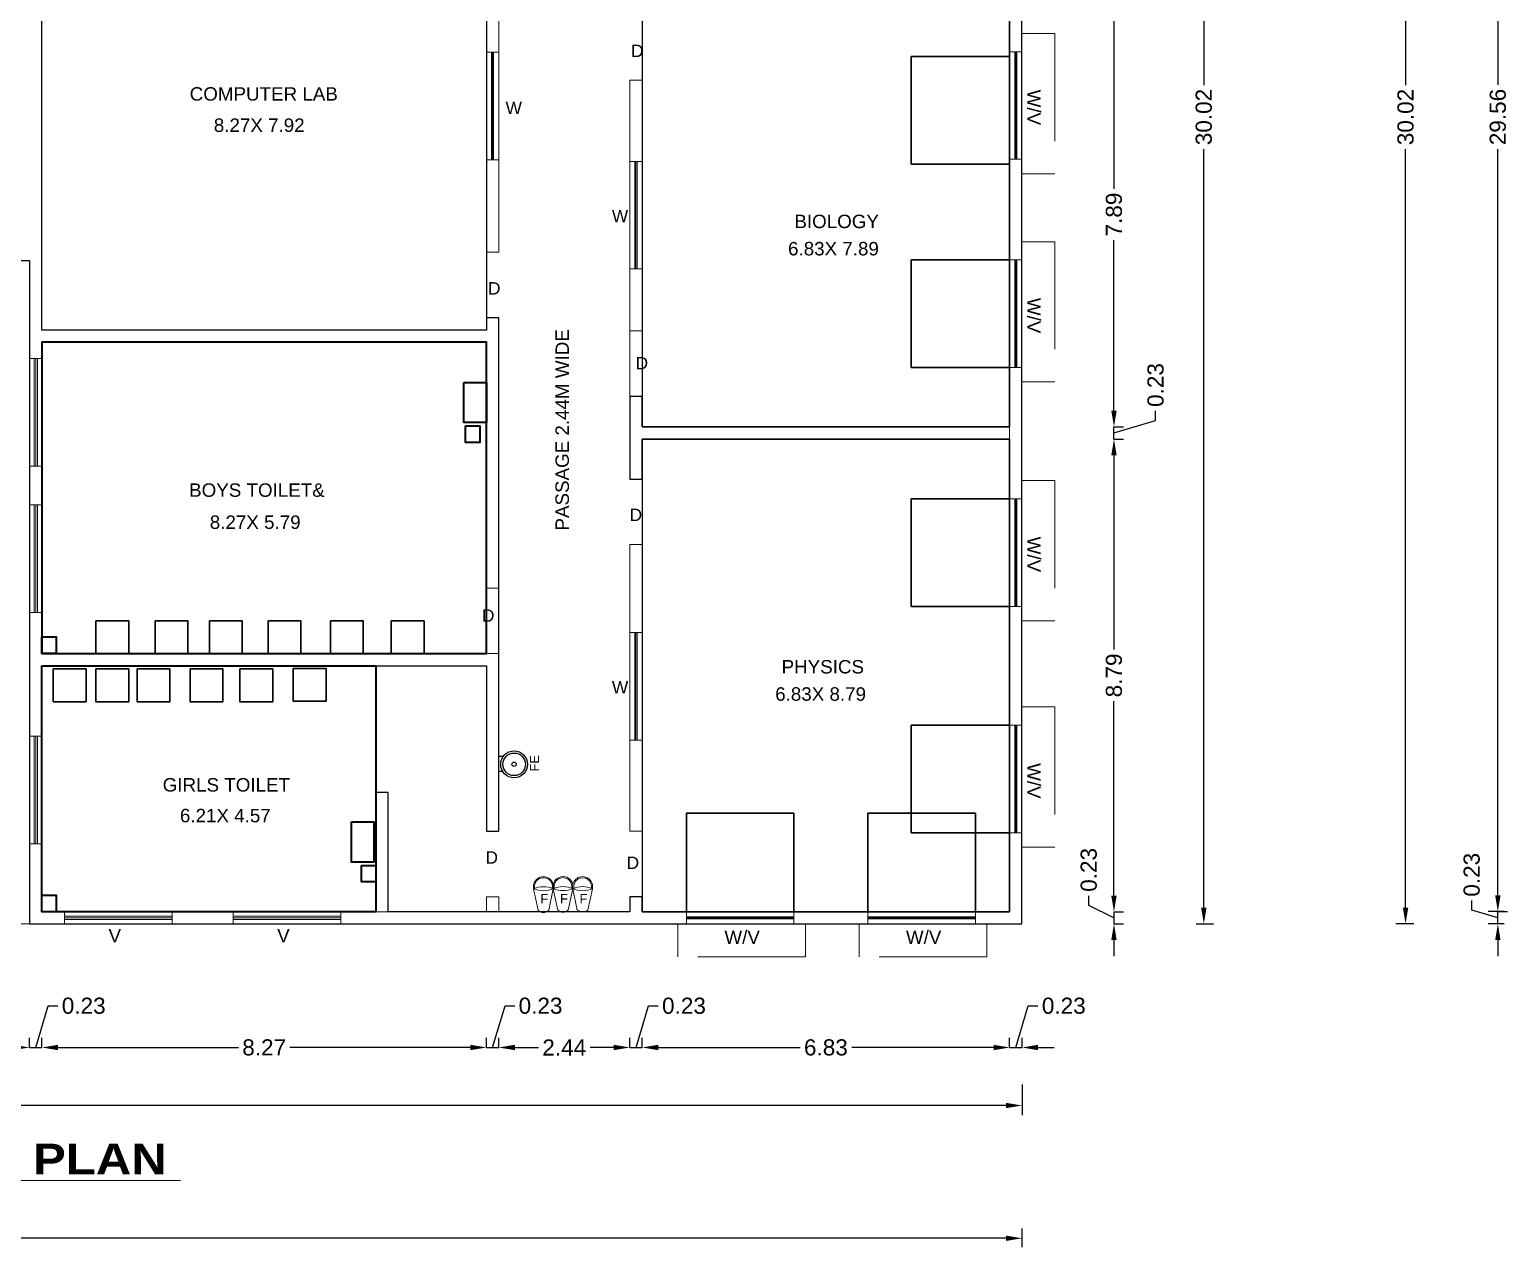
# Model space of a CAD drawing. Header units: metres. Extents: x -278 to 15491, y -352 to 277.
# Drawn here: x 15291.73 to 15319.23, y -294.64 to -271.93 of the extents above; entities that cross this region are included whole.
import ezdxf

# ---------------------------------------------------------------- set-up
doc = ezdxf.new("R2010")
doc.units = ezdxf.units.M
doc.header["$MEASUREMENT"] = 0
doc.linetypes.add('CABLIN', pattern=[0.35, 0.25, -0.1])
for name, color, linetype in [('0 @ 1', 7, 'Continuous'), ('BLK_1_FLR_1_BLT_UP_AREA', 26, 'Continuous'), ('BLK_1_FLR_1_CARPET_AREA', 25, 'Continuous'), ('BLK_1_FLR_1_REGULAR_ROOM_1', 117, 'Continuous'), ('BLK_1_FLR_1_URINAL', 235, 'Continuous'), ('BLK_1_FLR_1_WATER_CLOSET', 7, 'Continuous')]:
    doc.layers.add(name, color=color, linetype=linetype)
doc.layers.add('BLK_1_FLR_1_ROOM_1_LIGHT_VENTILATION_1', color=232, linetype='Continuous', lineweight=30)
doc.layers.add('BLK_1_FLR_1_WASH', color=4, linetype='Continuous', lineweight=35)
doc.styles.add('56', font='')
doc.styles.add('M Arial', font='arial.ttf', dxfattribs={"height": 9})
doc.styles.get("Standard").update_dxf_attribs({"font": 'arial.ttf'})
doc.styles.get('56').set_extended_font_data('Arial Black')
doc.dimstyles.new('Annotative', dxfattribs={"dimscale": 0, "dimtxt": 0.3, "dimasz": 0.3, "dimexe": 0.18, "dimexo": 0.0625, "dimgap": 0.09, "dimtad": 0, "dimzin": 0, "dimdsep": 46, "dimtxsty": 'Standard', "dimcen": 0.09, "dimadec": 0, "dimazin": 0, "dimtfac": 1, "dimtofl": 0, "dimtmove": 0, "dimatfit": 3, "dimfxl": 0, "dimtolj": 1, "dimtzin": 0, "dimarcsym": 0})

# ---------------------------------------------------------------- blocks, each defined once
blk = doc.blocks.new('*D32')
at = {"color": 0, "lineweight": -2, "ltscale": 10}
for p, q in [((15269.482, -294.58), (15269.482, -294.236)), ((15310.186, -294.58), (15310.186, -294.236)), ((15269.782, -294.416), (15289.232, -294.416)), ((15309.886, -294.416), (15290.436, -294.416))]:
    blk.add_line(p, q, dxfattribs=at)
at = {"color": 0, "lineweight": 0, "ltscale": 10}
for points in [[(15269.782, -294.366), (15269.782, -294.466), (15269.482, -294.416)], [(15309.886, -294.366), (15309.886, -294.466), (15310.186, -294.416)]]:
    blk.add_solid(points, dxfattribs=at)
at = {"layer": 'Defpoints', "color": 0, "lineweight": 0, "ltscale": 10}
for p in [(15310.186, -294.416), (15269.482, -294.642), (15310.186, -294.642)]:
    blk.add_point(p, dxfattribs=at)
at = {"color": 0, "lineweight": 0, "ltscale": 10, "insert": (15289.834, -294.416), "char_height": 0.3, "attachment_point": 5}
blk.add_mtext('\\A1;40.70', dxfattribs=at)
blk = doc.blocks.new('*D84')
at = {"color": 0, "lineweight": -2, "ltscale": 10}
for p, q in [((15291.845, -290.867), (15292.078, -290.092)), ((15292.078, -290.092), (15292.258, -290.092)), ((15291.43, -290.867), (15291.13, -290.867)), ((15291.73, -290.867), (15291.73, -290.687)), ((15291.73, -290.867), (15291.96, -290.867)), ((15291.96, -290.867), (15291.96, -290.687)), ((15292.26, -290.867), (15292.56, -290.867))]:
    blk.add_line(p, q, dxfattribs=at)
at = {"color": 0, "lineweight": 0, "ltscale": 10}
for points in [[(15291.43, -290.817), (15291.43, -290.917), (15291.73, -290.867)], [(15292.26, -290.817), (15292.26, -290.917), (15291.96, -290.867)]]:
    blk.add_solid(points, dxfattribs=at)
at = {"layer": 'Defpoints', "color": 0, "lineweight": 0, "ltscale": 10}
for p in [(15291.73, -290.867), (15291.96, -290.867), (15291.96, -290.867)]:
    blk.add_point(p, dxfattribs=at)
at = {"color": 0, "lineweight": 0, "ltscale": 10, "insert": (15292.737, -290.092), "char_height": 0.3, "attachment_point": 5}
blk.add_mtext('\\A1;0.23', dxfattribs=at)
blk = doc.blocks.new('*D85')
at = {"color": 0, "lineweight": -2, "ltscale": 10}
for p, q in [((15291.96, -290.867), (15291.96, -290.687)), ((15292.26, -290.867), (15295.613, -290.867)), ((15299.926, -290.867), (15296.573, -290.867)), ((15300.226, -290.867), (15300.226, -290.687))]:
    blk.add_line(p, q, dxfattribs=at)
at = {"color": 0, "lineweight": 0, "ltscale": 10}
for points in [[(15292.26, -290.817), (15292.26, -290.917), (15291.96, -290.867)], [(15299.926, -290.817), (15299.926, -290.917), (15300.226, -290.867)]]:
    blk.add_solid(points, dxfattribs=at)
at = {"layer": 'Defpoints', "color": 0, "lineweight": 0, "ltscale": 10}
for p in [(15291.96, -290.867), (15300.226, -290.867), (15300.226, -290.867)]:
    blk.add_point(p, dxfattribs=at)
at = {"color": 0, "lineweight": 0, "ltscale": 10, "insert": (15296.093, -290.867), "char_height": 0.3, "attachment_point": 5}
blk.add_mtext('\\A1;8.27', dxfattribs=at)
blk = doc.blocks.new('*D86')
at = {"color": 0, "lineweight": -2, "ltscale": 10}
for p, q in [((15300.34, -290.867), (15300.573, -290.092)), ((15300.573, -290.092), (15300.753, -290.092)), ((15299.926, -290.867), (15299.626, -290.867)), ((15300.226, -290.867), (15300.226, -290.687)), ((15300.226, -290.867), (15300.455, -290.867)), ((15300.455, -290.867), (15300.455, -290.687)), ((15300.755, -290.867), (15301.055, -290.867))]:
    blk.add_line(p, q, dxfattribs=at)
at = {"color": 0, "lineweight": 0, "ltscale": 10}
for points in [[(15299.926, -290.817), (15299.926, -290.917), (15300.226, -290.867)], [(15300.755, -290.817), (15300.755, -290.917), (15300.455, -290.867)]]:
    blk.add_solid(points, dxfattribs=at)
at = {"layer": 'Defpoints', "color": 0, "lineweight": 0, "ltscale": 10}
for p in [(15300.226, -290.867), (15300.455, -290.867), (15300.455, -290.867)]:
    blk.add_point(p, dxfattribs=at)
at = {"color": 0, "lineweight": 0, "ltscale": 10, "insert": (15301.232, -290.092), "char_height": 0.3, "attachment_point": 5}
blk.add_mtext('\\A1;0.23', dxfattribs=at)
blk = doc.blocks.new('*D87')
at = {"color": 0, "lineweight": -2, "ltscale": 10}
for p, q in [((15300.455, -290.867), (15300.455, -290.687)), ((15300.755, -290.867), (15301.192, -290.867)), ((15302.593, -290.867), (15302.155, -290.867)), ((15302.893, -290.867), (15302.893, -290.687))]:
    blk.add_line(p, q, dxfattribs=at)
at = {"color": 0, "lineweight": 0, "ltscale": 10}
for points in [[(15300.755, -290.817), (15300.755, -290.917), (15300.455, -290.867)], [(15302.593, -290.817), (15302.593, -290.917), (15302.893, -290.867)]]:
    blk.add_solid(points, dxfattribs=at)
at = {"layer": 'Defpoints', "color": 0, "lineweight": 0, "ltscale": 10}
for p in [(15300.455, -290.867), (15302.893, -290.867), (15302.893, -290.867)]:
    blk.add_point(p, dxfattribs=at)
at = {"color": 0, "lineweight": 0, "ltscale": 10, "insert": (15301.674, -290.867), "char_height": 0.3, "attachment_point": 5}
blk.add_mtext('\\A1;2.44', dxfattribs=at)
blk = doc.blocks.new('*D88')
at = {"color": 0, "lineweight": -2, "ltscale": 10}
for p, q in [((15303.008, -290.867), (15303.24, -290.092)), ((15303.24, -290.092), (15303.42, -290.092)), ((15302.593, -290.867), (15302.293, -290.867)), ((15302.893, -290.867), (15302.893, -290.687)), ((15302.893, -290.867), (15303.123, -290.867)), ((15303.123, -290.867), (15303.123, -290.687)), ((15303.423, -290.867), (15303.723, -290.867))]:
    blk.add_line(p, q, dxfattribs=at)
at = {"color": 0, "lineweight": 0, "ltscale": 10}
for points in [[(15302.593, -290.817), (15302.593, -290.917), (15302.893, -290.867)], [(15303.423, -290.817), (15303.423, -290.917), (15303.123, -290.867)]]:
    blk.add_solid(points, dxfattribs=at)
at = {"layer": 'Defpoints', "color": 0, "lineweight": 0, "ltscale": 10}
for p in [(15302.893, -290.867), (15303.123, -290.867), (15303.123, -290.867)]:
    blk.add_point(p, dxfattribs=at)
at = {"color": 0, "lineweight": 0, "ltscale": 10, "insert": (15303.9, -290.092), "char_height": 0.3, "attachment_point": 5}
blk.add_mtext('\\A1;0.23', dxfattribs=at)
blk = doc.blocks.new('*D89')
at = {"color": 0, "lineweight": -2, "ltscale": 10}
for p, q in [((15303.123, -290.867), (15303.123, -290.687)), ((15303.423, -290.867), (15306.059, -290.867)), ((15309.656, -290.867), (15307.02, -290.867)), ((15309.956, -290.867), (15309.956, -290.687))]:
    blk.add_line(p, q, dxfattribs=at)
at = {"color": 0, "lineweight": 0, "ltscale": 10}
for points in [[(15303.423, -290.817), (15303.423, -290.917), (15303.123, -290.867)], [(15309.656, -290.817), (15309.656, -290.917), (15309.956, -290.867)]]:
    blk.add_solid(points, dxfattribs=at)
at = {"layer": 'Defpoints', "color": 0, "lineweight": 0, "ltscale": 10}
for p in [(15303.123, -290.867), (15309.956, -290.867), (15309.956, -290.867)]:
    blk.add_point(p, dxfattribs=at)
at = {"color": 0, "lineweight": 0, "ltscale": 10, "insert": (15306.539, -290.867), "char_height": 0.3, "attachment_point": 5}
blk.add_mtext('\\A1;6.83', dxfattribs=at)
blk = doc.blocks.new('*D90')
at = {"color": 0, "lineweight": -2, "ltscale": 10}
for p, q in [((15310.071, -290.867), (15310.303, -290.092)), ((15310.303, -290.092), (15310.483, -290.092)), ((15309.656, -290.867), (15309.356, -290.867)), ((15309.956, -290.867), (15309.956, -290.687)), ((15309.956, -290.867), (15310.186, -290.867)), ((15310.186, -290.867), (15310.186, -290.687)), ((15310.486, -290.867), (15310.786, -290.867))]:
    blk.add_line(p, q, dxfattribs=at)
at = {"color": 0, "lineweight": 0, "ltscale": 10}
for points in [[(15309.656, -290.817), (15309.656, -290.917), (15309.956, -290.867)], [(15310.486, -290.817), (15310.486, -290.917), (15310.186, -290.867)]]:
    blk.add_solid(points, dxfattribs=at)
at = {"layer": 'Defpoints', "color": 0, "lineweight": 0, "ltscale": 10}
for p in [(15309.956, -290.867), (15310.186, -290.867), (15310.186, -290.867)]:
    blk.add_point(p, dxfattribs=at)
at = {"color": 0, "lineweight": 0, "ltscale": 10, "insert": (15310.963, -290.092), "char_height": 0.3, "attachment_point": 5}
blk.add_mtext('\\A1;0.23', dxfattribs=at)
blk = doc.blocks.new('*D91')
at = {"color": 0, "lineweight": -2, "ltscale": 10}
for p, q in [((15269.482, -291.555), (15269.482, -292.126)), ((15310.186, -291.555), (15310.186, -292.126)), ((15269.782, -291.946), (15289.232, -291.946)), ((15309.886, -291.946), (15290.436, -291.946))]:
    blk.add_line(p, q, dxfattribs=at)
at = {"color": 0, "lineweight": 0, "ltscale": 10}
for points in [[(15269.782, -291.896), (15269.782, -291.996), (15269.482, -291.946)], [(15309.886, -291.896), (15309.886, -291.996), (15310.186, -291.946)]]:
    blk.add_solid(points, dxfattribs=at)
at = {"layer": 'Defpoints', "color": 0, "lineweight": 0, "ltscale": 10}
for p in [(15269.482, -291.492), (15310.186, -291.492), (15310.186, -291.946)]:
    blk.add_point(p, dxfattribs=at)
at = {"color": 0, "lineweight": 0, "ltscale": 10, "insert": (15289.834, -291.946), "char_height": 0.3, "attachment_point": 5}
blk.add_mtext('\\A1;40.70', dxfattribs=at)
blk = doc.blocks.new('*D118')
at = {"color": 0, "lineweight": -2, "ltscale": 10}
for p, q in [((15311.896, -279.021), (15311.896, -278.721)), ((15312.67, -279.203), (15312.67, -279.023)), ((15311.896, -279.436), (15312.67, -279.203)), ((15311.896, -279.321), (15312.076, -279.321)), ((15311.896, -279.551), (15311.896, -279.321)), ((15311.896, -279.551), (15312.076, -279.551)), ((15311.896, -279.851), (15311.896, -280.151))]:
    blk.add_line(p, q, dxfattribs=at)
at = {"color": 0, "lineweight": 0, "ltscale": 10}
for points in [[(15311.846, -279.021), (15311.946, -279.021), (15311.896, -279.321)], [(15311.846, -279.851), (15311.946, -279.851), (15311.896, -279.551)]]:
    blk.add_solid(points, dxfattribs=at)
at = {"layer": 'Defpoints', "color": 0, "lineweight": 0, "ltscale": 10}
for p in [(15311.896, -279.321), (15311.896, -279.321), (15311.896, -279.551)]:
    blk.add_point(p, dxfattribs=at)
at = {"color": 0, "lineweight": 0, "ltscale": 10, "insert": (15312.67, -278.544), "char_height": 0.3, "attachment_point": 5, "rotation": 90}
blk.add_mtext('\\A1;0.23', dxfattribs=at)
blk = doc.blocks.new('*D119')
at = {"color": 0, "lineweight": -2, "ltscale": 10}
for p, q in [((15311.896, -271.426), (15312.076, -271.426)), ((15311.896, -271.726), (15311.896, -274.895)), ((15311.896, -279.021), (15311.896, -275.852)), ((15311.896, -279.321), (15312.076, -279.321))]:
    blk.add_line(p, q, dxfattribs=at)
at = {"color": 0, "lineweight": 0, "ltscale": 10}
for points in [[(15311.846, -271.726), (15311.946, -271.726), (15311.896, -271.426)], [(15311.846, -279.021), (15311.946, -279.021), (15311.896, -279.321)]]:
    blk.add_solid(points, dxfattribs=at)
at = {"layer": 'Defpoints', "color": 0, "lineweight": 0, "ltscale": 10}
for p in [(15311.896, -271.426), (15311.896, -271.426), (15311.896, -279.321)]:
    blk.add_point(p, dxfattribs=at)
at = {"color": 0, "lineweight": 0, "ltscale": 10, "insert": (15311.896, -275.373), "char_height": 0.3, "attachment_point": 5, "rotation": 90}
blk.add_mtext('\\A1;7.89', dxfattribs=at)
blk = doc.blocks.new('*D120')
at = {"color": 0, "lineweight": -2, "ltscale": 10}
for p, q in [((15311.896, -270.897), (15311.896, -270.597)), ((15311.896, -271.312), (15312.67, -271.079)), ((15312.67, -271.079), (15312.67, -270.899)), ((15311.896, -271.197), (15312.076, -271.197)), ((15311.896, -271.426), (15311.896, -271.197)), ((15311.896, -271.426), (15312.076, -271.426)), ((15311.896, -271.726), (15311.896, -272.026))]:
    blk.add_line(p, q, dxfattribs=at)
at = {"color": 0, "lineweight": 0, "ltscale": 10}
for points in [[(15311.846, -270.897), (15311.946, -270.897), (15311.896, -271.197)], [(15311.846, -271.726), (15311.946, -271.726), (15311.896, -271.426)]]:
    blk.add_solid(points, dxfattribs=at)
at = {"layer": 'Defpoints', "color": 0, "lineweight": 0, "ltscale": 10}
for p in [(15311.896, -271.197), (15311.896, -271.197), (15311.896, -271.426)]:
    blk.add_point(p, dxfattribs=at)
at = {"color": 0, "lineweight": 0, "ltscale": 10, "insert": (15312.67, -270.42), "char_height": 0.3, "attachment_point": 5, "rotation": 90}
blk.add_mtext('\\A1;0.23', dxfattribs=at)
blk = doc.blocks.new('*D125')
at = {"color": 0, "lineweight": -2, "ltscale": 10}
for p, q in [((15313.424, -258.549), (15313.747, -258.549)), ((15313.567, -258.849), (15313.567, -272.965)), ((15313.567, -288.269), (15313.567, -274.154)), ((15313.424, -288.569), (15313.747, -288.569))]:
    blk.add_line(p, q, dxfattribs=at)
at = {"color": 0, "lineweight": 0, "ltscale": 10}
for points in [[(15313.517, -258.849), (15313.617, -258.849), (15313.567, -258.549)], [(15313.517, -288.269), (15313.617, -288.269), (15313.567, -288.569)]]:
    blk.add_solid(points, dxfattribs=at)
at = {"layer": 'Defpoints', "color": 0, "lineweight": 0, "ltscale": 10}
for p in [(15313.362, -258.549), (15313.567, -258.549), (15313.362, -288.569)]:
    blk.add_point(p, dxfattribs=at)
at = {"color": 0, "lineweight": 0, "ltscale": 10, "insert": (15313.567, -273.559), "char_height": 0.3, "attachment_point": 5, "rotation": 90}
blk.add_mtext('\\A1;30.02', dxfattribs=at)
blk = doc.blocks.new('*D126')
at = {"color": 0, "lineweight": -2, "ltscale": 10}
for p, q in [((15311.896, -279.551), (15312.076, -279.551)), ((15311.896, -279.851), (15311.896, -283.466)), ((15311.896, -288.041), (15311.896, -284.426)), ((15311.896, -288.341), (15312.076, -288.341))]:
    blk.add_line(p, q, dxfattribs=at)
at = {"color": 0, "lineweight": 0, "ltscale": 10}
for points in [[(15311.846, -279.851), (15311.946, -279.851), (15311.896, -279.551)], [(15311.846, -288.041), (15311.946, -288.041), (15311.896, -288.341)]]:
    blk.add_solid(points, dxfattribs=at)
at = {"layer": 'Defpoints', "color": 0, "lineweight": 0, "ltscale": 10}
for p in [(15311.896, -279.551), (15311.896, -288.341), (15311.896, -288.341)]:
    blk.add_point(p, dxfattribs=at)
at = {"color": 0, "lineweight": 0, "ltscale": 10, "insert": (15311.896, -283.946), "char_height": 0.3, "attachment_point": 5, "rotation": 90}
blk.add_mtext('\\A1;8.79', dxfattribs=at)
blk = doc.blocks.new('*D127')
at = {"color": 0, "lineweight": -2, "ltscale": 10}
for p, q in [((15311.896, -288.041), (15311.896, -287.741)), ((15311.428, -288.223), (15311.428, -288.043)), ((15311.896, -288.455), (15311.428, -288.223)), ((15311.896, -288.341), (15312.076, -288.341)), ((15311.896, -288.341), (15311.896, -288.569)), ((15311.896, -288.569), (15312.076, -288.569)), ((15311.896, -288.869), (15311.896, -289.169))]:
    blk.add_line(p, q, dxfattribs=at)
at = {"color": 0, "lineweight": 0, "ltscale": 10}
for points in [[(15311.846, -288.041), (15311.946, -288.041), (15311.896, -288.341)], [(15311.846, -288.869), (15311.946, -288.869), (15311.896, -288.569)]]:
    blk.add_solid(points, dxfattribs=at)
at = {"layer": 'Defpoints', "color": 0, "lineweight": 0, "ltscale": 10}
for p in [(15311.896, -288.341), (15311.896, -288.569), (15311.896, -288.569)]:
    blk.add_point(p, dxfattribs=at)
at = {"color": 0, "lineweight": 0, "ltscale": 10, "insert": (15311.428, -287.563), "char_height": 0.3, "attachment_point": 5, "rotation": 90}
blk.add_mtext('\\A1;0.23', dxfattribs=at)
blk = doc.blocks.new('*D193')
at = {"color": 0, "lineweight": -2, "ltscale": 10}
for p, q in [((15319.15, -258.779), (15318.855, -258.779)), ((15319.035, -259.079), (15319.035, -272.961)), ((15319.035, -288.039), (15319.035, -274.158)), ((15319.15, -288.339), (15318.855, -288.339))]:
    blk.add_line(p, q, dxfattribs=at)
at = {"color": 0, "lineweight": 0, "ltscale": 10}
for points in [[(15318.985, -259.079), (15319.085, -259.079), (15319.035, -258.779)], [(15318.985, -288.039), (15319.085, -288.039), (15319.035, -288.339)]]:
    blk.add_solid(points, dxfattribs=at)
at = {"layer": 'Defpoints', "color": 0, "lineweight": 0, "ltscale": 10}
for p in [(15319.035, -258.779), (15319.213, -258.779), (15319.213, -288.339)]:
    blk.add_point(p, dxfattribs=at)
at = {"color": 0, "lineweight": 0, "ltscale": 10, "insert": (15319.035, -273.559), "char_height": 0.3, "attachment_point": 5, "rotation": 90}
blk.add_mtext('\\A1;29.56', dxfattribs=at)
blk = doc.blocks.new('*D195')
at = {"color": 0, "lineweight": -2, "ltscale": 10}
for p, q in [((15319.035, -288.039), (15319.035, -287.739)), ((15318.549, -288.314), (15318.549, -288.134)), ((15319.035, -288.454), (15318.549, -288.314)), ((15319.035, -288.339), (15319.215, -288.339)), ((15319.035, -288.569), (15319.035, -288.339)), ((15319.15, -288.569), (15318.855, -288.569)), ((15319.035, -288.869), (15319.035, -289.169))]:
    blk.add_line(p, q, dxfattribs=at)
at = {"color": 0, "lineweight": 0, "ltscale": 10}
for points in [[(15318.985, -288.039), (15319.085, -288.039), (15319.035, -288.339)], [(15318.985, -288.869), (15319.085, -288.869), (15319.035, -288.569)]]:
    blk.add_solid(points, dxfattribs=at)
at = {"layer": 'Defpoints', "color": 0, "lineweight": 0, "ltscale": 10}
for p in [(15319.035, -288.339), (15319.035, -288.339), (15319.213, -288.569)]:
    blk.add_point(p, dxfattribs=at)
at = {"color": 0, "lineweight": 0, "ltscale": 10, "insert": (15318.549, -287.654), "char_height": 0.3, "attachment_point": 5, "rotation": 90}
blk.add_mtext('\\A1;0.23', dxfattribs=at)
blk = doc.blocks.new('*D196')
at = {"color": 0, "lineweight": -2, "ltscale": 10}
for p, q in [((15317.475, -258.549), (15317.139, -258.549)), ((15317.319, -258.849), (15317.319, -272.965)), ((15317.319, -288.269), (15317.319, -274.154)), ((15317.475, -288.569), (15317.139, -288.569))]:
    blk.add_line(p, q, dxfattribs=at)
at = {"color": 0, "lineweight": 0, "ltscale": 10}
for points in [[(15317.269, -258.849), (15317.369, -258.849), (15317.319, -258.549)], [(15317.269, -288.269), (15317.369, -288.269), (15317.319, -288.569)]]:
    blk.add_solid(points, dxfattribs=at)
at = {"layer": 'Defpoints', "color": 0, "lineweight": 0, "ltscale": 10}
for p in [(15317.319, -258.549), (15317.537, -258.549), (15317.537, -288.569)]:
    blk.add_point(p, dxfattribs=at)
at = {"color": 0, "lineweight": 0, "ltscale": 10, "insert": (15317.319, -273.559), "char_height": 0.3, "attachment_point": 5, "rotation": 90}
blk.add_mtext('\\A1;30.02', dxfattribs=at)
blk = doc.blocks.new('GRT')
for p, q in [((5950.794, 119.102), (5950.794, 118.996)), ((5951.195, 118.984), (5951.195, 119.09))]:
    blk.add_line(p, q)
at = {"linetype": 'ByBlock', "ltscale": 0.5}
blk.add_line((5950.794, 119.102), (5951.195, 119.102), dxfattribs=at)
for radius in [0.367, 0.308, 0.0591]:
    blk.add_circle((5950.985, 118.683), radius)
blk = doc.blocks.new('GRYTI')
at = {"lineweight": 0, "xscale": 0.6810746850801825, "yscale": 0.6810746850801825, "zscale": 0.6810746850801825}
blk.add_blockref('GRT', (11224.832, -379.269), dxfattribs=at)
at = {"lineweight": 0}
blk.add_text('FE', height=0.1703, dxfattribs=at).set_placement((15277.764, -298.902))
blk = doc.blocks.new('GDFG')
at = {"lineweight": 0}
for p, q in [((5950.518, 117.918), (5950.628, 117.402)), ((5950.993, 117.919), (5950.884, 117.402)), ((5950.993, 117.92), (5951.103, 117.403)), ((5951.468, 117.921), (5951.358, 117.403)), ((5951.468, 117.919), (5951.577, 117.403)), ((5951.943, 117.92), (5951.833, 117.403))]:
    blk.add_line(p, q, dxfattribs=at)
for centre, radius, start, end in [((5950.756, 117.968), 0.243, 12.1056, 192.1056), ((5950.757, 117.374), 0.594, 66.533, 113.6815), ((5950.757, 118.464), 0.594, 246.3185, 293.467), ((5950.756, 117.968), 0.218, 349.6094, 190.4871), ((5951.231, 117.97), 0.243, 12.1056, 192.1056), ((5951.232, 117.376), 0.594, 66.533, 113.6815), ((5951.232, 118.466), 0.594, 246.3185, 293.467), ((5950.756, 117.968), 0.243, 347.6799, 348.8895), ((5951.231, 117.969), 0.218, 349.6094, 190.4871), ((5951.705, 117.969), 0.243, 347.6799, 192.1056), ((5951.706, 117.375), 0.594, 66.533, 113.6815), ((5951.231, 117.97), 0.243, 347.6799, 348.3201), ((5951.706, 118.465), 0.594, 246.3185, 293.467), ((5951.706, 117.968), 0.218, 349.6094, 190.4871)]:
    blk.add_arc(centre, radius, start, end, dxfattribs=at)
at = {"lineweight": 0, "char_height": 0.22858, "attachment_point": 1, "style": 'M Arial'}
for insert in [(5950.408, 117.791), (5950.883, 117.793), (5951.357, 117.792)]:
    blk.add_mtext_dynamic_manual_height_columns('{\\W3.054932; }F', width=0.69628, gutter_width=1.143, heights=[0], dxfattribs=dict(at, insert=insert))

msp = doc.modelspace()

# ---------------------------------------------------------------- linework, layer by layer
at = {"lineweight": 0}
for p, q in [((15310.185, -258.549), (15310.185, -288.569)), ((15309.956, -266.931), (15309.956, -288.341)), ((15291.959, -277.521), (15291.959, -269.597)), ((15300.226, -271.046), (15300.226, -276.073)), ((15300.455, -271.046), (15300.455, -276.073)), ((15302.893, -272.875), (15302.893, -280.293)), ((15303.121, -272.875), (15303.121, -277.537)), ((15300.455, -276.073), (15300.225, -276.073)), ((15300.455, -277.293), (15300.225, -277.293)), ((15300.226, -277.293), (15300.226, -277.521)), ((15300.455, -277.293), (15300.455, -286.846)), ((15291.959, -277.521), (15300.226, -277.521)), ((15291.959, -283.541), (15291.959, -277.75)), ((15291.959, -277.75), (15300.226, -277.75)), ((15300.226, -277.75), (15300.226, -282.321)), ((15303.121, -278.757), (15303.121, -279.321)), ((15303.121, -279.321), (15309.956, -279.321)), ((15303.121, -279.551), (15309.956, -279.551)), ((15303.121, -279.551), (15303.121, -280.293)), ((15302.893, -281.513), (15302.893, -286.846)), ((15303.121, -281.513), (15303.121, -286.846)), ((15300.226, -282.321), (15300.455, -282.321)), ((15291.959, -283.541), (15300.226, -283.541)), ((15291.959, -288.341), (15291.959, -283.769)), ((15291.959, -283.769), (15300.226, -283.769)), ((15300.226, -283.769), (15300.226, -286.846)), ((15298.169, -286.121), (15298.169, -288.341)), ((15298.169, -286.121), (15298.397, -286.121)), ((15298.397, -286.121), (15298.397, -288.341)), ((15300.226, -288.066), (15300.226, -288.341)), ((15300.455, -288.066), (15300.455, -288.341)), ((15302.893, -288.066), (15302.893, -288.341)), ((15303.121, -288.066), (15303.121, -288.341)), ((15291.959, -288.341), (15300.226, -288.341)), ((15303.121, -288.341), (15309.956, -288.341)), ((15310.185, -288.569), (15269.482, -288.569))]:
    msp.add_line(p, q, dxfattribs=at)
at = {"linetype": 'CABLIN', "lineweight": 0, "ltscale": 8}
for p, q in [((15310.185, -272.006), (15310.795, -272.006)), ((15310.795, -272.006), (15310.795, -274.616)), ((15310.795, -274.616), (15310.185, -274.616)), ((15310.185, -275.879), (15310.795, -275.879)), ((15310.795, -275.879), (15310.795, -278.488)), ((15291.815, -278.054), (15291.815, -280.054)), ((15291.845, -278.054), (15291.845, -280.054)), ((15291.875, -278.054), (15291.875, -280.054)), ((15310.795, -278.488), (15310.185, -278.488)), ((15310.185, -280.321), (15310.795, -280.321)), ((15310.795, -280.321), (15310.795, -282.93)), ((15291.815, -280.776), (15291.815, -282.776)), ((15291.845, -280.776), (15291.845, -282.776)), ((15291.875, -280.776), (15291.875, -282.776)), ((15310.795, -282.93), (15310.185, -282.93)), ((15310.185, -284.533), (15310.795, -284.533)), ((15310.795, -284.533), (15310.795, -287.143)), ((15291.815, -285.076), (15291.815, -287.076)), ((15291.845, -285.076), (15291.845, -287.076)), ((15291.875, -285.076), (15291.875, -287.076)), ((15310.795, -287.143), (15310.185, -287.143)), ((15294.381, -288.425), (15292.381, -288.425)), ((15294.381, -288.455), (15292.381, -288.455)), ((15294.381, -288.485), (15292.381, -288.485)), ((15297.517, -288.425), (15295.517, -288.425)), ((15297.517, -288.455), (15295.517, -288.455)), ((15297.517, -288.485), (15295.517, -288.485)), ((15303.783, -289.179), (15303.783, -288.569)), ((15306.158, -288.569), (15306.158, -289.179)), ((15307.157, -289.179), (15307.157, -288.569)), ((15309.532, -288.569), (15309.532, -289.179)), ((15306.158, -289.179), (15303.783, -289.179)), ((15309.532, -289.179), (15307.157, -289.179))]:
    msp.add_line(p, q, dxfattribs=at)
at = {"lineweight": 0, "ltscale": 10}
for p, q in [((15300.226, -272.354), (15300.455, -272.354)), ((15300.32, -272.354), (15300.32, -274.354)), ((15300.34, -272.354), (15300.34, -274.354)), ((15300.36, -272.354), (15300.36, -274.354)), ((15309.956, -272.346), (15310.185, -272.346)), ((15310.05, -272.346), (15310.05, -274.346)), ((15310.07, -272.346), (15310.07, -274.346)), ((15310.09, -272.346), (15310.09, -274.346)), ((15302.893, -272.875), (15303.121, -272.875)), ((15300.226, -274.354), (15300.455, -274.354)), ((15302.893, -274.384), (15303.121, -274.384)), ((15302.987, -274.384), (15302.987, -276.384)), ((15303.007, -274.384), (15303.007, -276.384)), ((15303.027, -274.384), (15303.027, -276.384)), ((15309.956, -274.346), (15310.185, -274.346)), ((15302.893, -276.384), (15303.121, -276.384)), ((15309.956, -276.218), (15310.185, -276.218)), ((15310.05, -276.218), (15310.05, -278.218)), ((15310.07, -276.218), (15310.07, -278.218)), ((15310.09, -276.218), (15310.09, -278.218)), ((15303.121, -277.537), (15302.893, -277.537)), ((15291.73, -278.054), (15291.959, -278.054)), ((15309.956, -278.218), (15310.185, -278.218)), ((15303.121, -278.757), (15302.893, -278.757)), ((15291.73, -280.054), (15291.959, -280.054)), ((15303.121, -280.293), (15302.893, -280.293)), ((15291.73, -280.776), (15291.959, -280.776)), ((15309.956, -280.661), (15310.185, -280.661)), ((15310.05, -280.661), (15310.05, -282.661)), ((15310.07, -280.661), (15310.07, -282.661)), ((15310.09, -280.661), (15310.09, -282.661)), ((15303.121, -281.513), (15302.893, -281.513)), ((15309.956, -282.661), (15310.185, -282.661)), ((15291.73, -282.776), (15291.959, -282.776)), ((15302.893, -283.149), (15303.121, -283.149)), ((15302.987, -283.149), (15302.987, -285.149)), ((15303.007, -283.149), (15303.007, -285.149)), ((15303.027, -283.149), (15303.027, -285.149)), ((15300.226, -283.541), (15300.455, -283.541)), ((15309.956, -284.873), (15310.185, -284.873)), ((15310.05, -284.873), (15310.05, -286.873)), ((15310.07, -284.873), (15310.07, -286.873)), ((15310.09, -284.873), (15310.09, -286.873)), ((15291.73, -285.076), (15291.959, -285.076)), ((15302.893, -285.149), (15303.121, -285.149)), ((15291.73, -287.076), (15291.959, -287.076)), ((15300.455, -286.846), (15300.226, -286.846)), ((15303.121, -286.846), (15302.893, -286.846)), ((15309.956, -286.873), (15310.185, -286.873)), ((15300.455, -288.066), (15300.226, -288.066)), ((15303.121, -288.066), (15302.893, -288.066)), ((15292.381, -288.341), (15292.381, -288.569)), ((15294.381, -288.341), (15294.381, -288.569)), ((15295.517, -288.341), (15295.517, -288.569)), ((15297.517, -288.341), (15297.517, -288.569)), ((15302.893, -288.341), (15300.455, -288.341)), ((15303.945, -288.341), (15303.945, -288.569)), ((15305.945, -288.435), (15303.945, -288.435)), ((15305.945, -288.455), (15303.945, -288.455)), ((15305.945, -288.475), (15303.945, -288.475)), ((15305.945, -288.341), (15305.945, -288.569)), ((15307.319, -288.341), (15307.319, -288.569)), ((15309.319, -288.435), (15307.319, -288.435)), ((15309.319, -288.455), (15307.319, -288.455)), ((15309.319, -288.475), (15307.319, -288.475)), ((15309.319, -288.341), (15309.319, -288.569))]:
    msp.add_line(p, q, dxfattribs=at)
msp.add_lwpolyline([(15303.121, -279.551), (15309.956, -279.551), (15309.956, -288.341), (15303.121, -288.341)], close=True, dxfattribs=at)
at = {"color": 1, "lineweight": 0, "ltscale": 10}
for centre, radius, start, end in [((15301.287, -288.236), 0.123, 217.2061, 322.7939), ((15301.651, -288.218), 0.134, 222.9256, 317.0744), ((15302.015, -288.174), 0.168, 234.2866, 305.7134)]:
    msp.add_arc(centre, radius, start, end, dxfattribs=at)
at = {"layer": 'BLK_1_FLR_1_BLT_UP_AREA', "color": 26}
msp.add_lwpolyline([(15288.378, -288.569), (15288.378, -276.226), (15291.73, -276.226), (15291.73, -288.569), (15310.185, -288.569), (15310.185, -258.549), (15269.482, -258.549), (15269.482, -288.569)], close=True, dxfattribs=at)
at = {"layer": 'BLK_1_FLR_1_CARPET_AREA', "color": 15}
msp.add_lwpolyline([(15309.956, -271.426), (15309.956, -279.321), (15303.121, -279.321), (15303.121, -278.757), (15302.893, -278.757), (15302.893, -280.293), (15303.121, -280.293), (15303.121, -279.551), (15309.956, -279.551), (15309.956, -288.341), (15303.121, -288.341), (15303.121, -288.066), (15302.893, -288.066), (15302.893, -288.341), (15298.397, -288.341), (15298.397, -286.121), (15298.169, -286.121), (15298.169, -288.341), (15291.959, -288.341), (15291.959, -283.769), (15300.226, -283.769), (15300.226, -286.846), (15300.455, -286.846), (15300.455, -277.293), (15300.226, -277.293), (15300.226, -277.521), (15291.959, -277.521), (15291.959, -269.597)], dxfattribs=at)
at = {"layer": 'BLK_1_FLR_1_REGULAR_ROOM_1', "color": 3}
for points in [[(15291.959, -269.597), (15300.226, -269.597), (15300.226, -277.521), (15291.959, -277.521)], [(15303.121, -279.321), (15309.956, -279.321), (15309.956, -271.426), (15303.121, -271.426)], [(15303.121, -288.341), (15309.956, -288.341), (15309.956, -279.551), (15303.121, -279.551)]]:
    msp.add_lwpolyline(points, close=True, dxfattribs=at)
at = {"layer": 'BLK_1_FLR_1_ROOM_1_LIGHT_VENTILATION_1', "color": 1}
for points in [[(15309.956, -274.435), (15309.956, -272.435), (15308.126, -272.435), (15308.126, -274.435)], [(15309.956, -278.218), (15309.956, -276.218), (15308.126, -276.218), (15308.126, -278.218)], [(15309.956, -282.661), (15309.956, -280.661), (15308.126, -280.661), (15308.126, -282.661)], [(15309.956, -286.873), (15309.956, -284.873), (15308.126, -284.873), (15308.126, -286.873)], [(15303.945, -288.341), (15305.945, -288.341), (15305.945, -286.511), (15303.945, -286.511)], [(15307.319, -288.341), (15309.319, -288.341), (15309.319, -286.511), (15307.319, -286.511)]]:
    msp.add_lwpolyline(points, close=True, dxfattribs=at)
at = {"layer": 'BLK_1_FLR_1_URINAL', "color": 235, "lineweight": 30}
for points in [[(15292.964, -282.931), (15293.574, -282.931), (15293.574, -283.541), (15292.964, -283.541)], [(15294.064, -282.931), (15294.674, -282.931), (15294.674, -283.541), (15294.064, -283.541)], [(15295.076, -282.931), (15295.686, -282.931), (15295.686, -283.541), (15295.076, -283.541)], [(15296.167, -282.931), (15296.777, -282.931), (15296.777, -283.541), (15296.167, -283.541)], [(15297.325, -282.931), (15297.935, -282.931), (15297.935, -283.541), (15297.325, -283.541)], [(15298.456, -282.931), (15299.066, -282.931), (15299.066, -283.541), (15298.456, -283.541)], [(15292.172, -283.825), (15292.782, -283.825), (15292.782, -284.435), (15292.172, -284.435)], [(15292.964, -283.825), (15293.574, -283.825), (15293.574, -284.435), (15292.964, -284.435)], [(15293.731, -283.825), (15294.341, -283.825), (15294.341, -284.435), (15293.731, -284.435)], [(15294.716, -283.825), (15295.326, -283.825), (15295.326, -284.435), (15294.716, -284.435)], [(15295.641, -283.825), (15296.251, -283.825), (15296.251, -284.435), (15295.641, -284.435)], [(15296.634, -283.817), (15297.244, -283.817), (15297.244, -284.427), (15296.634, -284.427)]]:
    msp.add_lwpolyline(points, close=True, dxfattribs=at)
at = {"layer": 'BLK_1_FLR_1_WASH', "color": 55, "lineweight": 35, "ltscale": 20}
for points in [[(15299.808, -278.495), (15300.226, -278.495), (15300.226, -279.242), (15299.808, -279.242)], [(15297.714, -286.672), (15298.132, -286.672), (15298.132, -287.419), (15297.714, -287.419)]]:
    msp.add_lwpolyline(points, close=True, dxfattribs=at)
at = {"layer": 'BLK_1_FLR_1_WASH', "color": 56, "lineweight": 35}
for points in [[(15299.836, -279.302), (15300.104, -279.302), (15300.104, -279.612), (15299.836, -279.612)], [(15297.901, -287.479), (15298.169, -287.479), (15298.169, -287.788), (15297.901, -287.788)]]:
    msp.add_lwpolyline(points, close=True, dxfattribs=at)
at = {"layer": 'BLK_1_FLR_1_WASH', "color": 60, "lineweight": 35}
for points in [[(15291.959, -283.231), (15292.226, -283.231), (15292.226, -283.541), (15291.959, -283.541)], [(15291.959, -288.031), (15292.226, -288.031), (15292.226, -288.341), (15291.959, -288.341)]]:
    msp.add_lwpolyline(points, close=True, dxfattribs=at)
at = {"layer": 'BLK_1_FLR_1_WATER_CLOSET', "color": 2, "lineweight": 35}
msp.add_lwpolyline([(15291.959, -283.541), (15300.226, -283.541), (15300.226, -277.75), (15291.959, -277.75)], close=True, dxfattribs=at)
at = {"layer": 'BLK_1_FLR_1_WATER_CLOSET', "color": 1, "lineweight": 35}
msp.add_lwpolyline([(15291.959, -283.769), (15298.169, -283.769), (15298.169, -288.341), (15291.959, -288.341)], close=True, dxfattribs=at)

# ---------------------------------------------------------------- block references
at = {"lineweight": 0, "rotation": 90}
msp.add_blockref('GRYTI', (15002.304, -15563.497), dxfattribs=at)
at = {"lineweight": 0, "xscale": 0.7676134473131045, "yscale": 0.7676134473131045, "zscale": 0.7676134473131045}
msp.add_blockref('GDFG', (10733.406, -378.43), dxfattribs=at)

# ---------------------------------------------------------------- texts
at = {"lineweight": 0}
for s, height, p in [('D', 0.23, (15302.916, -272.443)), ('COMPUTER LAB', 0.25, (15294.708, -273.254)), ('W', 0.23, (15300.583, -273.505)), ('8.27X 7.92', 0.25, (15295.156, -273.836)), ('W', 0.23, (15302.56, -275.516)), ('BIOLOGY', 0.25, (15305.953, -275.626)), ('6.83X 7.89', 0.25, (15305.835, -276.133)), ('D', 0.23, (15300.256, -276.861)), ('D', 0.23, (15303, -278.251)), ('BOYS TOILET&', 0.25, (15294.697, -280.624)), ('8.27X 5.79', 0.25, (15295.081, -281.221)), ('D', 0.23, (15302.889, -281.074)), ('D', 0.23, (15300.143, -282.948)), ('PHYSICS', 0.25, (15305.715, -283.91)), ('W', 0.23, (15302.56, -284.282)), ('6.83X 8.79', 0.25, (15305.596, -284.417)), ('GIRLS TOILET', 0.25, (15294.206, -286.106)), ('6.21X 4.57', 0.25, (15294.526, -286.678)), ('D', 0.23, (15300.209, -287.448)), ('D', 0.23, (15302.833, -287.546)), ('V', 0.25, (15293.199, -288.913)), ('V', 0.25, (15296.335, -288.913)), ('W/V', 0.25, (15304.652, -288.941)), ('W/V', 0.25, (15308.027, -288.941))]:
    msp.add_text(s, height=height, dxfattribs=at).set_placement(p)
for s, rotation, p in [('W/V', 270, (15310.282, -273.05)), ('W/V', 270, (15310.282, -276.923)), ('PASSAGE 2.44M WIDE', 90, (15301.76, -281.251)), ('W/V', 270, (15310.282, -281.365)), ('W/V', 270, (15310.282, -285.578))]:
    msp.add_text(s, height=0.25, rotation=rotation, dxfattribs=at).set_placement(p)
at = {"lineweight": 0, "style": '56'}
msp.add_text('%%UFIRST FLOOR PLAN ', height=0.57143, dxfattribs=at).set_placement((15285.45, -293.228))

# ---------------------------------------------------------------- dimensions: what is measured, and where the dimension line sits
at = {"layer": '0 @ 1', "lineweight": 0, "ltscale": 10}
for p1, p2, distance, picture, middle in [((15313.362, -288.569), (15313.362, -258.549), -0.205, '*D125', (15313.567, -273.559)), ((15317.537, -288.569), (15317.537, -258.549), 0.219, '*D196', (15317.319, -273.559)), ((15319.213, -288.339), (15319.213, -258.779), 0.178, '*D193', (15319.035, -273.559)), ((15311.896, -279.551), (15311.896, -288.341), 0, '*D126', (15311.896, -283.946)), ((15269.482, -291.492), (15310.186, -291.492), -0.454, '*D91', (15289.834, -291.946)), ((15269.482, -294.642), (15310.186, -294.642), 0.226, '*D32', (15289.834, -294.416))]:
    dim = msp.add_aligned_dim(p1=p1, p2=p2, distance=distance, dimstyle='Annotative', override={"dimscale": 1, "dimtix": 0, "dimtofl": 0, "dimtmove": 0, "dimatfit": 3, "dimfxl": 7.5, "dimfxlon": 1, "dimarcsym": 1}, dxfattribs=at)
    dim.commit()
    dim.dimension.update_dxf_attribs({"geometry": picture, "text_midpoint": middle})
for base, p1, p2, angle, picture, middle in [((15311.896, -271.197), (15311.896, -271.426), (15311.896, -271.197), 270, '*D120', (15312.67, -270.809)), ((15311.8957, -271.426), (15311.8957, -279.3208), (15311.8957, -271.426), 270, '*D119', (15311.8957, -275.3734)), ((15311.896, -279.321), (15311.896, -279.551), (15311.896, -279.321), 270, '*D118', (15312.67, -278.933)), ((15291.96, -290.867), (15291.73, -290.867), (15291.96, -290.867), 180, '*D84', (15292.348, -290.092)), ((15300.455, -290.867), (15300.226, -290.867), (15300.455, -290.867), 180, '*D86', (15300.843, -290.092)), ((15303.123, -290.867), (15302.893, -290.867), (15303.123, -290.867), 180, '*D88', (15303.51, -290.092)), ((15310.186, -290.867), (15309.956, -290.867), (15310.186, -290.867), 180, '*D90', (15310.573, -290.092)), ((15300.226, -290.867), (15291.96, -290.867), (15300.226, -290.867), 180, '*D85', (15296.093, -290.867)), ((15302.893, -290.867), (15300.455, -290.867), (15302.893, -290.867), 180, '*D87', (15301.674, -290.867)), ((15309.956, -290.867), (15303.123, -290.867), (15309.956, -290.867), 180, '*D89', (15306.539, -290.867))]:
    dim = msp.add_linear_dim(base=base, p1=p1, p2=p2, angle=angle, dimstyle='Annotative', override={"dimscale": 1, "dimtix": 0, "dimtofl": 0, "dimtmove": 1, "dimatfit": 3, "dimfxl": 7.5, "dimfxlon": 1, "dimarcsym": 1}, dxfattribs=at)
    dim.commit()
    dim.dimension.update_dxf_attribs({"geometry": picture, "text_midpoint": middle})
for base, p1, p2, angle, picture, middle in [((15311.896, -288.569), (15311.896, -288.341), (15311.896, -288.569), 90, '*D127', (15311.428, -287.953)), ((15319.035, -288.339), (15319.213, -288.569), (15319.035, -288.339), 270, '*D195', (15318.549, -288.044))]:
    dim = msp.add_linear_dim(base=base, p1=p1, p2=p2, angle=angle, dimstyle='Annotative', override={"dimscale": 1, "dimtix": 0, "dimtofl": 0, "dimtmove": 1, "dimatfit": 3, "dimfxl": 7.5, "dimfxlon": 1, "dimarcsym": 1}, dxfattribs=at)
    dim.commit()
    dim.dimension.update_dxf_attribs({"geometry": picture, "text_midpoint": middle, "dimtype": 128})

doc.saveas('drawing.dxf')
